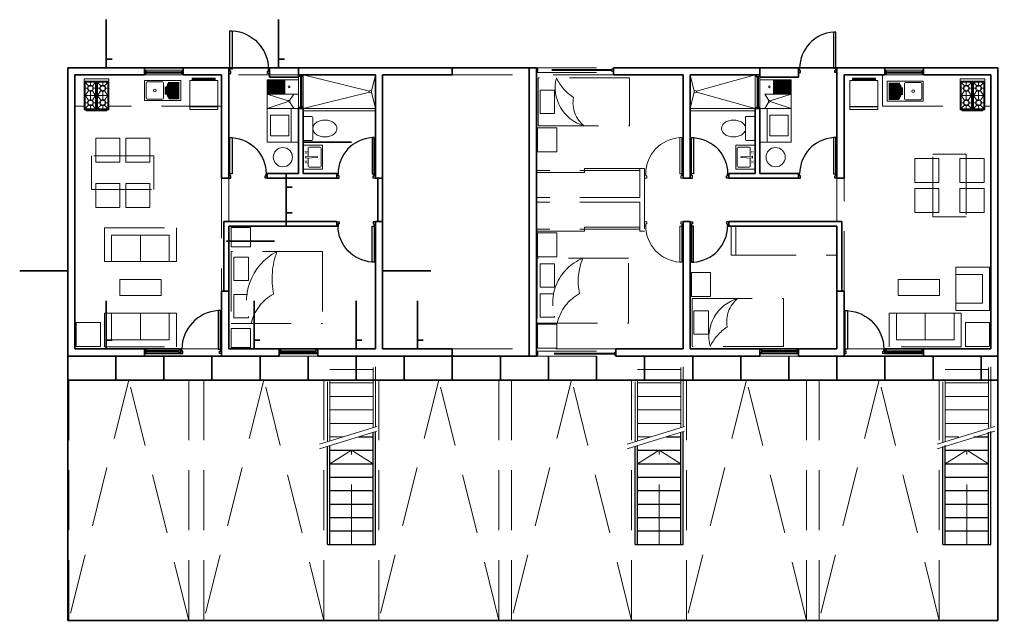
# Model space of a CAD drawing. Header units: metres. Extents: x -255 to -21, y -639 to -244.
# Drawn here: x -44.54 to -24.1, y -305.03 to -292.53 of the extents above; entities that cross this region are included whole.
import ezdxf

# ---------------------------------------------------------------- set-up
doc = ezdxf.new("R2010")
doc.units = ezdxf.units.M
doc.header["$LTSCALE"] = 5
doc.header["$MEASUREMENT"] = 0
doc.linetypes.add('HIDDEN', pattern=[0.375, 0.25, -0.125])
doc.layers.get('0').update_dxf_attribs({"color": 30})
for name, color, linetype, lineweight in [('A-ANNO-NOTE', 7, 'Continuous', 35), ('A-DOOR-FULL', 4, 'Continuous', 25), ('A-FLOR-LEVL', 7, 'Continuous', 35), ('A-FLOR-OVHD', 3, 'HIDDEN', 18), ('A-FLOR-STRS', 4, 'Continuous', 25), ('A-FURN', 8, 'Continuous', 18), ('A-GLAZ-FULL', 4, 'Continuous', 25), ('A-WALL-FULL-EXTR', 7, 'Continuous', 35), ('A-WALL-FULL-INTR', 7, 'Continuous', 35), ('U-PARK-MNR', 255, 'Continuous', 13)]:
    doc.layers.add(name, color=color, linetype=linetype, lineweight=lineweight)
doc.styles.add('E-ROMANS', font='romans.shx', dxfattribs={"width": 0.8})
doc.dimstyles.new('E-0200_TICK_12', dxfattribs={"dimscale": 0.001, "dimtxt": 240, "dimasz": 240, "dimexe": 120, "dimexo": 80, "dimgap": 120, "dimtad": 0, "dimzin": 0, "dimdsep": 46, "dimtxsty": 'E-ROMANS', "dimblk": 'OBLIQUE', "dimcen": 120, "dimclrd": 256, "dimclre": 256, "dimclrt": 256, "dimadec": 0, "dimazin": 0, "dimtfac": 1, "dimtmove": 1, "dimatfit": 3, "dimldrblk": 'OPEN90', "dimfxl": 1, "dimtfill": 1, "dimtolj": 1, "dimtzin": 0, "dimlwd": -1, "dimarcsym": 0})

# ---------------------------------------------------------------- blocks, each defined once
blk = doc.blocks.new('INOD')
for p, q in [((0.23, 0), (-0.23, 0)), ((-0.25, -0.02), (-0.25, -0.18)), ((-0.23, -0.2), (0.23, -0.2)), ((0.25, -0.18), (0.25, -0.02))]:
    blk.add_line(p, q)
blk.add_lwpolyline([(-0.175, -0.45, 0.07067), (-0.161, -0.549, 0.082314), (-0.124, -0.627, 0.106842), (-0.063, -0.683, 0.13438), (0, -0.7, 0.13438), (0.063, -0.683, 0.106842), (0.124, -0.627, 0.082314), (0.161, -0.549, 0.07067), (0.175, -0.45, 0.07067), (0.161, -0.351, 0.082314), (0.124, -0.273, 0.106842), (0.063, -0.217, 0.13438), (0, -0.2, 0.13438), (-0.063, -0.217, 0.106842), (-0.124, -0.273, 0.082314), (-0.161, -0.351, 0.07067)], format="xyb", close=True)
for centre, start, end in [((-0.23, -0.02), 90, 180), ((-0.23, -0.18), 180, 270), ((0.23, -0.02), 0, 90), ((0.23, -0.18), 270, 0)]:
    blk.add_arc(centre, 0.02, start, end)
blk = doc.blocks.new('DOOR-80')
for points in [[(-0.07, 0.89), (-0.07, 0.09), (-0.025, 0.09), (-0.025, 0.89), (-0.07, 0.89)], [(-0.825, 0.09), (-0.85, 0.09), (-0.85, 0), (-0.805, 0), (-0.805, 0.045), (-0.825, 0.045), (-0.825, 0.09)], [(-0.025, 0.09), (0, 0.09), (0, 0), (-0.045, 0), (-0.045, 0.045), (-0.025, 0.045), (-0.025, 0.09)]]:
    blk.add_lwpolyline(points)
at = {"linetype": 'HIDDEN'}
blk.add_arc((-0.023, 0.089), 0.802, 93.3811, 179.9341, dxfattribs=at)
blk = doc.blocks.new('DOOR-75')
for points in [[(-0.07, 0.84), (-0.07, 0.09), (-0.025, 0.09), (-0.025, 0.84), (-0.07, 0.84)], [(-0.775, 0.09), (-0.8, 0.09), (-0.8, 0), (-0.755, 0), (-0.755, 0.045), (-0.775, 0.045), (-0.775, 0.09)], [(-0.025, 0.09), (0, 0.09), (0, 0), (-0.045, 0), (-0.045, 0.045), (-0.025, 0.045), (-0.025, 0.09)]]:
    blk.add_lwpolyline(points)
at = {"linetype": 'HIDDEN'}
blk.add_arc((-0.023, 0.089), 0.752, 93.6181, 179.9249, dxfattribs=at)
blk = doc.blocks.new('_Oblique')
at = {"color": 0, "linetype": 'ByBlock', "lineweight": -2}
blk.add_line((-0.5, -0.5), (0.5, 0.5), dxfattribs=at)

msp = doc.modelspace()

# ---------------------------------------------------------------- linework, layer by layer
at = {"layer": 'A-FLOR-LEVL'}
for p, q in [((-41.943, -293.531), (-41.143, -293.531)), ((-40.193, -293.531), (-39.343, -293.531)), ((-35.543, -293.531), (-33.943, -293.531)), ((-27.543, -293.531), (-28.343, -293.531)), ((-25.743, -293.531), (-26.543, -293.531)), ((-41.193, -299.381), (-41.943, -299.381)), ((-41.193, -299.381), (-41.193, -299.481)), ((-39.143, -299.381), (-38.343, -299.381)), ((-28.343, -299.381), (-29.143, -299.381)), ((-26.543, -299.381), (-26.543, -299.481)), ((-26.543, -299.381), (-25.743, -299.381)), ((-43.543, -299.531), (-43.543, -305.031)), ((-42.543, -299.531), (-42.543, -300.031)), ((-41.193, -299.481), (-41.943, -299.481)), ((-41.943, -299.531), (-40.343, -299.531)), ((-41.543, -299.531), (-41.543, -300.031)), ((-40.543, -299.531), (-40.543, -300.031)), ((-39.543, -299.531), (-39.543, -300.031)), ((-39.143, -299.481), (-38.343, -299.481)), ((-38.543, -299.531), (-38.543, -300.031)), ((-37.543, -299.531), (-37.543, -300.031)), ((-36.543, -299.531), (-36.543, -300.031)), ((-35.543, -299.531), (-35.543, -300.031)), ((-35.543, -299.531), (-33.943, -299.531)), ((-34.543, -299.531), (-34.543, -300.031)), ((-33.543, -299.531), (-33.543, -300.031)), ((-32.543, -299.531), (-32.543, -300.031)), ((-31.543, -299.531), (-31.543, -300.031)), ((-30.543, -299.531), (-30.543, -300.031)), ((-29.543, -299.531), (-29.543, -300.031)), ((-28.343, -299.481), (-29.143, -299.481)), ((-28.543, -299.531), (-28.543, -300.031)), ((-27.543, -299.531), (-27.543, -300.031)), ((-27.393, -299.531), (-25.743, -299.531)), ((-26.543, -299.481), (-25.743, -299.481)), ((-26.543, -299.531), (-26.543, -300.031)), ((-25.543, -299.531), (-25.543, -300.031)), ((-24.543, -299.531), (-24.543, -300.031)), ((-24.193, -299.531), (-24.193, -305.031)), ((-43.543, -300.031), (-24.193, -300.031)), ((-43.543, -305.031), (-24.193, -305.031))]:
    msp.add_line(p, q, dxfattribs=at)
at = {"layer": 'A-FLOR-OVHD'}
for p, q in [((-33.793, -293.531), (-32.193, -293.531)), ((-38.743, -293.681), (-40.193, -293.681)), ((-35.543, -293.681), (-33.943, -293.681)), ((-33.763, -293.551), (-33.793, -293.551)), ((-33.763, -293.611), (-33.793, -293.611)), ((-33.793, -293.631), (-32.193, -293.631)), ((-32.193, -293.681), (-33.793, -293.681)), ((-33.763, -293.611), (-33.763, -293.551)), ((-32.223, -293.571), (-33.763, -293.571)), ((-32.223, -293.581), (-33.763, -293.581)), ((-32.223, -293.591), (-33.763, -293.591)), ((-32.193, -293.551), (-32.223, -293.551)), ((-32.223, -293.611), (-32.223, -293.551)), ((-32.193, -293.611), (-32.223, -293.611)), ((-31.643, -295.671), (-33.793, -295.671)), ((-32.793, -295.711), (-33.793, -295.711)), ((-32.793, -295.631), (-32.793, -295.711)), ((-31.643, -295.631), (-32.793, -295.631)), ((-31.643, -295.631), (-31.643, -296.231)), ((-31.543, -295.631), (-31.643, -295.631)), ((-31.543, -295.631), (-31.543, -296.931)), ((-27.543, -295.831), (-27.543, -296.731)), ((-27.393, -298.181), (-27.393, -295.831)), ((-31.643, -296.231), (-33.793, -296.231)), ((-31.643, -296.331), (-33.793, -296.331)), ((-31.643, -296.331), (-31.643, -296.931)), ((-31.643, -296.891), (-33.793, -296.891)), ((-32.793, -296.931), (-33.793, -296.931)), ((-31.643, -296.851), (-32.793, -296.851)), ((-32.793, -296.851), (-32.793, -296.931)), ((-31.643, -296.931), (-31.543, -296.931)), ((-41.193, -299.381), (-40.343, -299.381)), ((-35.543, -299.381), (-33.943, -299.381)), ((-32.143, -299.381), (-33.793, -299.381)), ((-33.793, -299.431), (-32.143, -299.431)), ((-33.763, -299.451), (-33.793, -299.451)), ((-33.763, -299.511), (-33.763, -299.451)), ((-32.143, -299.451), (-32.173, -299.451)), ((-32.173, -299.511), (-32.173, -299.451)), ((-26.543, -299.381), (-27.393, -299.381)), ((-39.143, -299.531), (-38.343, -299.531)), ((-38.143, -301.315), (-38.143, -299.531)), ((-38.093, -301.299), (-38.093, -299.531)), ((-37.193, -301.021), (-37.193, -299.531)), ((-37.143, -301.005), (-37.143, -299.531)), ((-33.763, -299.511), (-33.793, -299.511)), ((-33.793, -299.531), (-32.143, -299.531)), ((-32.173, -299.471), (-33.763, -299.471)), ((-32.173, -299.481), (-33.763, -299.481)), ((-32.173, -299.491), (-33.763, -299.491)), ((-32.143, -299.511), (-32.173, -299.511)), ((-31.743, -301.315), (-31.743, -299.531)), ((-31.693, -301.299), (-31.693, -299.531)), ((-30.793, -301.021), (-30.793, -299.531)), ((-30.743, -301.005), (-30.743, -299.531)), ((-25.343, -301.315), (-25.343, -299.531)), ((-25.293, -301.299), (-25.293, -299.531)), ((-24.393, -301.021), (-24.393, -299.531)), ((-24.343, -301.005), (-24.343, -299.531)), ((-38.093, -299.811), (-37.193, -299.811)), ((-31.693, -299.811), (-30.793, -299.811)), ((-25.293, -299.811), (-24.393, -299.811)), ((-38.093, -300.091), (-37.193, -300.091)), ((-31.693, -300.091), (-30.793, -300.091)), ((-25.293, -300.091), (-24.393, -300.091)), ((-38.093, -300.371), (-37.193, -300.371)), ((-31.693, -300.371), (-30.793, -300.371)), ((-25.293, -300.371), (-24.393, -300.371)), ((-38.093, -300.651), (-37.193, -300.651)), ((-31.693, -300.651), (-30.793, -300.651)), ((-25.293, -300.651), (-24.393, -300.651)), ((-38.093, -300.931), (-37.193, -300.931)), ((-31.693, -300.931), (-30.793, -300.931)), ((-25.293, -300.931), (-24.393, -300.931)), ((-38.093, -301.211), (-37.806, -301.211)), ((-31.693, -301.211), (-31.406, -301.211)), ((-25.293, -301.211), (-25.006, -301.211))]:
    msp.add_line(p, q, dxfattribs=at)
for points in [[(-40.343, -295.831), (-40.343, -298.181)], [(-40.193, -295.831), (-40.193, -296.731)], [(-29.743, -296.831), (-29.743, -297.431), (-29.643, -297.431), (-29.643, -296.831)], [(-29.643, -297.431), (-27.543, -297.431)], [(-29.143, -299.531), (-28.343, -299.531)], [(-38.305, -301.365), (-36.952, -300.946)], [(-38.305, -301.461), (-36.952, -301.042)], [(-31.905, -301.365), (-30.552, -300.946)], [(-31.905, -301.461), (-30.552, -301.042)], [(-25.455, -301.365), (-24.102, -300.946)], [(-25.455, -301.461), (-24.102, -301.042)], [(-37.193, -301.771), (-37.643, -301.491), (-38.093, -301.771)], [(-37.643, -303.451), (-37.643, -301.491)], [(-30.793, -301.771), (-31.243, -301.491), (-31.693, -301.771)], [(-31.243, -303.451), (-31.243, -301.491)], [(-24.393, -301.771), (-24.843, -301.491), (-25.293, -301.771)], [(-24.843, -303.451), (-24.843, -301.491)]]:
    msp.add_lwpolyline(points, dxfattribs=at)
at = {"layer": 'A-FLOR-STRS'}
for p, q in [((-37.143, -303.451), (-37.143, -301.101)), ((-30.743, -303.451), (-30.743, -301.101)), ((-24.343, -303.451), (-24.343, -301.101)), ((-37.498, -301.211), (-37.193, -301.211)), ((-37.193, -303.451), (-37.193, -301.116)), ((-31.098, -301.211), (-30.793, -301.211)), ((-30.793, -303.451), (-30.793, -301.116)), ((-24.698, -301.211), (-24.393, -301.211)), ((-24.393, -303.451), (-24.393, -301.116)), ((-38.143, -303.451), (-38.143, -301.41)), ((-38.093, -303.451), (-38.093, -301.395)), ((-38.093, -301.491), (-37.193, -301.491)), ((-31.743, -303.451), (-31.743, -301.41)), ((-31.693, -303.451), (-31.693, -301.395)), ((-31.693, -301.491), (-30.793, -301.491)), ((-25.343, -303.451), (-25.343, -301.41)), ((-25.293, -303.451), (-25.293, -301.395)), ((-25.293, -301.491), (-24.393, -301.491)), ((-38.093, -301.771), (-37.193, -301.771)), ((-31.693, -301.771), (-30.793, -301.771)), ((-25.293, -301.771), (-24.393, -301.771)), ((-38.093, -302.051), (-37.193, -302.051)), ((-31.693, -302.051), (-30.793, -302.051)), ((-25.293, -302.051), (-24.393, -302.051)), ((-38.093, -302.331), (-37.193, -302.331)), ((-31.693, -302.331), (-30.793, -302.331)), ((-25.293, -302.331), (-24.393, -302.331)), ((-38.093, -302.611), (-37.193, -302.611)), ((-31.693, -302.611), (-30.793, -302.611)), ((-25.293, -302.611), (-24.393, -302.611)), ((-38.093, -302.891), (-37.193, -302.891)), ((-31.693, -302.891), (-30.793, -302.891)), ((-25.293, -302.891), (-24.393, -302.891)), ((-38.093, -303.171), (-37.193, -303.171)), ((-31.693, -303.171), (-30.793, -303.171)), ((-25.293, -303.171), (-24.393, -303.171)), ((-38.143, -303.451), (-37.143, -303.451)), ((-31.743, -303.451), (-30.743, -303.451)), ((-25.343, -303.451), (-24.343, -303.451))]:
    msp.add_line(p, q, dxfattribs=at)
at = {"layer": 'A-FURN'}
for p, q in [((-41.143, -293.581), (-41.943, -293.581)), ((-41.143, -293.681), (-41.943, -293.681)), ((-38.743, -293.731), (-38.743, -294.381)), ((-38.643, -293.681), (-37.269, -294.018)), ((-38.643, -294.381), (-38.643, -293.681)), ((-37.227, -294.018), (-37.143, -293.681)), ((-30.51, -294.018), (-30.593, -293.681)), ((-29.243, -293.681), (-30.467, -294.018)), ((-29.243, -294.381), (-29.243, -293.681)), ((-29.143, -294.381), (-29.143, -293.731)), ((-25.743, -293.581), (-26.543, -293.581)), ((-25.743, -293.681), (-26.543, -293.681)), ((-41.943, -293.796), (-41.943, -294.216)), ((-41.943, -293.796), (-41.193, -293.796)), ((-41.914, -293.847), (-41.914, -294.167)), ((-41.574, -293.827), (-41.894, -293.827)), ((-41.554, -293.847), (-41.554, -294.167)), ((-41.227, -293.939), (-41.523, -293.939)), ((-41.227, -293.919), (-41.49, -293.919)), ((-41.227, -293.899), (-41.484, -293.899)), ((-41.227, -293.879), (-41.477, -293.879)), ((-41.227, -293.859), (-41.467, -293.859)), ((-41.227, -293.839), (-41.456, -293.839)), ((-41.193, -293.796), (-41.193, -294.216)), ((-38.743, -293.781), (-39.393, -293.781)), ((-39.393, -293.781), (-39.393, -294.381)), ((-39.384, -293.781), (-39.384, -294.081)), ((-39.374, -293.781), (-39.374, -294.081)), ((-39.364, -293.781), (-39.364, -294.081)), ((-39.354, -293.781), (-39.354, -294.081)), ((-39.344, -293.781), (-39.344, -294.081)), ((-39.334, -293.781), (-39.334, -294.081)), ((-39.324, -293.781), (-39.324, -294.081)), ((-39.314, -293.781), (-39.314, -294.081)), ((-39.304, -293.781), (-39.304, -294.081)), ((-39.294, -293.781), (-39.294, -294.081)), ((-39.294, -293.781), (-39.294, -294.081)), ((-39.284, -293.781), (-39.284, -294.081)), ((-39.274, -293.781), (-39.274, -294.081)), ((-39.264, -293.781), (-39.264, -294.081)), ((-39.254, -293.781), (-39.254, -294.081)), ((-39.244, -293.781), (-39.244, -294.081)), ((-39.234, -293.781), (-39.234, -294.081)), ((-39.224, -293.781), (-39.224, -294.081)), ((-39.214, -293.781), (-39.214, -294.081)), ((-39.214, -293.781), (-39.214, -294.081)), ((-39.204, -293.781), (-39.204, -294.081)), ((-39.204, -293.781), (-39.204, -294.081)), ((-39.194, -293.781), (-39.194, -294.081)), ((-39.194, -293.781), (-39.194, -294.081)), ((-39.184, -293.781), (-39.184, -294.081)), ((-39.184, -293.781), (-39.184, -294.081)), ((-39.174, -293.781), (-39.174, -294.081)), ((-39.174, -293.781), (-39.174, -294.081)), ((-39.164, -293.781), (-39.164, -294.081)), ((-39.154, -293.781), (-39.154, -294.081)), ((-39.144, -293.781), (-39.144, -294.081)), ((-39.134, -293.781), (-39.134, -294.081)), ((-39.124, -293.781), (-39.124, -294.081)), ((-39.114, -293.781), (-39.114, -294.081)), ((-39.104, -293.781), (-39.104, -294.081)), ((-39.094, -293.781), (-39.094, -294.081)), ((-39.084, -293.781), (-39.084, -294.081)), ((-39.074, -293.781), (-39.074, -294.081)), ((-39.064, -293.781), (-39.064, -294.081)), ((-39.054, -293.781), (-39.054, -294.081)), ((-39.044, -293.781), (-39.044, -294.081)), ((-39.034, -293.781), (-39.034, -294.081)), ((-39.024, -293.781), (-39.024, -294.081)), ((-29.143, -293.781), (-28.493, -293.781)), ((-28.862, -293.781), (-28.862, -294.081)), ((-28.852, -293.781), (-28.852, -294.081)), ((-28.842, -293.781), (-28.842, -294.081)), ((-28.832, -293.781), (-28.832, -294.081)), ((-28.822, -293.781), (-28.822, -294.081)), ((-28.812, -293.781), (-28.812, -294.081)), ((-28.802, -293.781), (-28.802, -294.081)), ((-28.792, -293.781), (-28.792, -294.081)), ((-28.782, -293.781), (-28.782, -294.081)), ((-28.772, -293.781), (-28.772, -294.081)), ((-28.762, -293.781), (-28.762, -294.081)), ((-28.752, -293.781), (-28.752, -294.081)), ((-28.742, -293.781), (-28.742, -294.081)), ((-28.732, -293.781), (-28.732, -294.081)), ((-28.722, -293.781), (-28.722, -294.081)), ((-28.712, -293.781), (-28.712, -294.081)), ((-28.712, -293.781), (-28.712, -294.081)), ((-28.702, -293.781), (-28.702, -294.081)), ((-28.702, -293.781), (-28.702, -294.081)), ((-28.692, -293.781), (-28.692, -294.081)), ((-28.692, -293.781), (-28.692, -294.081)), ((-28.682, -293.781), (-28.682, -294.081)), ((-28.682, -293.781), (-28.682, -294.081)), ((-28.672, -293.781), (-28.672, -294.081)), ((-28.672, -293.781), (-28.672, -294.081)), ((-28.662, -293.781), (-28.662, -294.081)), ((-28.652, -293.781), (-28.652, -294.081)), ((-28.642, -293.781), (-28.642, -294.081)), ((-28.632, -293.781), (-28.632, -294.081)), ((-28.622, -293.781), (-28.622, -294.081)), ((-28.612, -293.781), (-28.612, -294.081)), ((-28.602, -293.781), (-28.602, -294.081)), ((-28.592, -293.781), (-28.592, -294.081)), ((-28.592, -293.781), (-28.592, -294.081)), ((-28.582, -293.781), (-28.582, -294.081)), ((-28.572, -293.781), (-28.572, -294.081)), ((-28.562, -293.781), (-28.562, -294.081)), ((-28.552, -293.781), (-28.552, -294.081)), ((-28.542, -293.781), (-28.542, -294.081)), ((-28.532, -293.781), (-28.532, -294.081)), ((-28.522, -293.781), (-28.522, -294.081)), ((-28.512, -293.781), (-28.512, -294.081)), ((-28.502, -293.781), (-28.502, -294.081)), ((-28.493, -293.781), (-28.493, -294.381)), ((-26.498, -293.808), (-26.498, -294.228)), ((-25.748, -293.808), (-26.498, -293.808)), ((-26.464, -293.851), (-26.236, -293.851)), ((-26.464, -293.871), (-26.224, -293.871)), ((-26.464, -293.891), (-26.215, -293.891)), ((-26.464, -293.911), (-26.208, -293.911)), ((-26.464, -293.931), (-26.201, -293.931)), ((-26.137, -293.86), (-26.137, -294.18)), ((-26.117, -293.84), (-25.797, -293.84)), ((-25.777, -293.86), (-25.777, -294.18)), ((-25.748, -293.808), (-25.748, -294.228)), ((-41.227, -293.959), (-41.523, -293.959)), ((-41.227, -293.979), (-41.523, -293.979)), ((-41.227, -293.999), (-41.523, -293.999)), ((-41.227, -294.019), (-41.523, -294.019)), ((-41.227, -294.039), (-41.523, -294.039)), ((-41.227, -294.059), (-41.523, -294.059)), ((-41.227, -294.079), (-41.523, -294.079)), ((-41.227, -294.099), (-41.483, -294.099)), ((-41.227, -294.119), (-41.476, -294.119)), ((-41.227, -294.139), (-41.466, -294.139)), ((-38.956, -294.222), (-39.393, -294.081)), ((-38.743, -294.081), (-39.393, -294.081)), ((-38.929, -294.212), (-38.843, -294.081)), ((-38.643, -294.381), (-37.269, -294.043)), ((-37.227, -294.043), (-37.143, -294.381)), ((-30.51, -294.043), (-30.593, -294.381)), ((-29.243, -294.381), (-30.467, -294.043)), ((-28.957, -294.212), (-29.043, -294.081)), ((-29.043, -294.081), (-28.493, -294.081)), ((-28.93, -294.222), (-28.493, -294.081)), ((-26.464, -293.951), (-26.169, -293.951)), ((-26.464, -293.971), (-26.169, -293.971)), ((-26.464, -293.991), (-26.169, -293.991)), ((-26.464, -294.011), (-26.169, -294.011)), ((-26.464, -294.031), (-26.169, -294.031)), ((-26.464, -294.051), (-26.169, -294.051)), ((-26.464, -294.071), (-26.169, -294.071)), ((-26.464, -294.091), (-26.169, -294.091)), ((-26.464, -294.111), (-26.208, -294.111)), ((-26.464, -294.131), (-26.216, -294.131)), ((-26.464, -294.151), (-26.226, -294.151)), ((-41.943, -294.216), (-41.193, -294.216)), ((-41.574, -294.187), (-41.894, -294.187)), ((-41.227, -294.159), (-41.455, -294.159)), ((-41.227, -294.179), (-41.441, -294.179)), ((-38.956, -294.233), (-39.393, -294.381)), ((-38.929, -294.243), (-38.843, -294.381)), ((-28.957, -294.243), (-29.043, -294.381)), ((-28.93, -294.233), (-28.493, -294.381)), ((-25.748, -294.228), (-26.498, -294.228)), ((-26.464, -294.171), (-26.237, -294.171)), ((-26.464, -294.191), (-26.25, -294.191)), ((-26.117, -294.2), (-25.797, -294.2)), ((-39.393, -294.381), (-38.743, -294.381)), ((-37.143, -294.381), (-38.643, -294.381)), ((-37.143, -294.381), (-38.643, -294.381)), ((-37.143, -294.431), (-38.643, -294.431)), ((-37.143, -294.431), (-38.643, -294.431)), ((-30.593, -294.381), (-29.243, -294.381)), ((-30.593, -294.431), (-29.243, -294.431)), ((-28.493, -294.381), (-29.143, -294.381)), ((-38.643, -295.142), (-38.243, -295.142)), ((-38.243, -295.142), (-38.243, -295.642)), ((-29.643, -295.142), (-29.643, -295.642)), ((-29.243, -295.142), (-29.643, -295.142)), ((-38.542, -295.374), (-38.542, -295.202)), ((-38.522, -295.182), (-38.292, -295.182)), ((-38.272, -295.202), (-38.272, -295.582)), ((-29.615, -295.202), (-29.615, -295.582)), ((-29.365, -295.182), (-29.595, -295.182)), ((-29.345, -295.374), (-29.345, -295.202)), ((-38.542, -295.582), (-38.542, -295.411)), ((-29.345, -295.582), (-29.345, -295.411)), ((-38.643, -295.642), (-38.243, -295.642)), ((-38.292, -295.602), (-38.522, -295.602)), ((-29.243, -295.642), (-29.643, -295.642)), ((-29.595, -295.602), (-29.365, -295.602))]:
    msp.add_line(p, q, dxfattribs=at)
at = {"layer": 'A-FURN', "linetype": 'HIDDEN'}
for p, q in [((-33.755, -293.74), (-33.755, -294.74)), ((-31.855, -293.74), (-33.755, -293.74)), ((-31.855, -294.74), (-31.855, -293.74)), ((-26.593, -294.331), (-26.593, -293.681)), ((-43.198, -293.759), (-43.198, -294.409)), ((-42.688, -293.759), (-43.198, -293.759)), ((-42.688, -293.809), (-43.198, -293.809)), ((-43.178, -293.829), (-43.096, -293.929)), ((-42.963, -293.829), (-43.178, -293.829)), ((-43.178, -293.829), (-43.178, -294.109)), ((-43.07, -293.92), (-43.07, -293.829)), ((-42.963, -293.833), (-43.045, -293.929)), ((-42.963, -293.829), (-42.963, -294.109)), ((-42.943, -293.809), (-42.943, -294.409)), ((-42.923, -293.829), (-42.841, -293.929)), ((-42.923, -293.829), (-42.923, -294.133)), ((-42.708, -293.829), (-42.923, -293.829)), ((-42.815, -293.92), (-42.815, -293.829)), ((-42.79, -293.929), (-42.708, -293.829)), ((-42.708, -293.829), (-42.708, -294.109)), ((-42.688, -293.759), (-42.688, -294.409)), ((-41.004, -293.797), (-41.004, -294.337)), ((-40.424, -293.797), (-41.004, -293.797)), ((-40.474, -293.747), (-40.954, -293.747)), ((-40.954, -293.747), (-40.954, -293.797)), ((-40.474, -293.767), (-40.954, -293.767)), ((-40.474, -293.777), (-40.954, -293.777)), ((-40.474, -293.747), (-40.474, -293.797)), ((-40.424, -293.797), (-40.424, -294.337)), ((-27.272, -293.797), (-26.692, -293.797)), ((-27.272, -293.797), (-27.272, -294.337)), ((-27.222, -293.747), (-27.222, -293.797)), ((-27.222, -293.747), (-26.742, -293.747)), ((-27.222, -293.767), (-26.742, -293.767)), ((-27.222, -293.777), (-26.742, -293.777)), ((-26.742, -293.747), (-26.742, -293.797)), ((-26.692, -293.797), (-26.692, -294.337)), ((-24.979, -293.759), (-24.469, -293.759)), ((-24.979, -293.759), (-24.979, -294.409)), ((-24.979, -293.809), (-24.469, -293.809)), ((-24.877, -293.929), (-24.959, -293.829)), ((-24.959, -293.829), (-24.959, -294.109)), ((-24.959, -293.829), (-24.744, -293.829)), ((-24.851, -293.92), (-24.851, -293.829)), ((-24.744, -293.829), (-24.826, -293.929)), ((-24.744, -293.829), (-24.744, -294.133)), ((-24.724, -293.809), (-24.724, -294.409)), ((-24.704, -293.829), (-24.489, -293.829)), ((-24.704, -293.829), (-24.704, -294.109)), ((-24.704, -293.833), (-24.622, -293.929)), ((-24.596, -293.92), (-24.596, -293.829)), ((-24.489, -293.829), (-24.571, -293.929)), ((-24.489, -293.829), (-24.489, -294.109)), ((-24.469, -293.759), (-24.469, -294.409)), ((-43.178, -293.959), (-43.11, -293.959)), ((-43.096, -293.989), (-43.178, -294.109)), ((-43.178, -294.109), (-43.096, -294.229)), ((-43.178, -294.109), (-43.178, -294.389)), ((-42.963, -294.109), (-43.178, -294.109)), ((-43.07, -294.109), (-43.07, -293.998)), ((-43.07, -294.22), (-43.07, -294.109)), ((-43.045, -293.989), (-42.963, -294.109)), ((-42.963, -294.109), (-43.045, -294.229)), ((-43.031, -293.959), (-42.963, -293.959)), ((-42.963, -294.109), (-42.963, -294.389)), ((-42.923, -293.959), (-42.855, -293.959)), ((-42.923, -294.109), (-42.841, -293.989)), ((-42.923, -294.109), (-42.841, -294.229)), ((-42.708, -294.109), (-42.923, -294.109)), ((-42.923, -294.129), (-42.923, -294.389)), ((-42.815, -294.109), (-42.815, -293.998)), ((-42.815, -294.22), (-42.815, -294.109)), ((-42.79, -293.989), (-42.708, -294.109)), ((-42.708, -294.109), (-42.79, -294.229)), ((-42.776, -293.959), (-42.708, -293.959)), ((-42.708, -294.109), (-42.708, -294.389)), ((-24.89, -293.959), (-24.959, -293.959)), ((-24.877, -293.989), (-24.959, -294.109)), ((-24.959, -294.109), (-24.959, -294.389)), ((-24.959, -294.109), (-24.744, -294.109)), ((-24.959, -294.109), (-24.877, -294.229)), ((-24.851, -294.109), (-24.851, -293.998)), ((-24.851, -294.22), (-24.851, -294.109)), ((-24.744, -294.109), (-24.826, -293.989)), ((-24.744, -294.109), (-24.826, -294.229)), ((-24.744, -293.959), (-24.812, -293.959)), ((-24.744, -294.129), (-24.744, -294.389)), ((-24.635, -293.959), (-24.704, -293.959)), ((-24.622, -293.989), (-24.704, -294.109)), ((-24.704, -294.109), (-24.489, -294.109)), ((-24.704, -294.109), (-24.704, -294.389)), ((-24.704, -294.109), (-24.622, -294.229)), ((-24.596, -294.109), (-24.596, -293.998)), ((-24.596, -294.22), (-24.596, -294.109)), ((-24.571, -293.989), (-24.489, -294.109)), ((-24.489, -294.109), (-24.571, -294.229)), ((-24.489, -293.959), (-24.557, -293.959)), ((-24.489, -294.109), (-24.489, -294.389)), ((-43.198, -294.331), (-43.397, -294.331)), ((-43.178, -294.259), (-43.11, -294.259)), ((-43.096, -294.289), (-43.178, -294.389)), ((-43.07, -294.389), (-43.07, -294.298)), ((-43.045, -294.289), (-42.963, -294.389)), ((-43.031, -294.259), (-42.963, -294.259)), ((-42.923, -294.259), (-42.855, -294.259)), ((-42.841, -294.289), (-42.923, -294.389)), ((-42.815, -294.389), (-42.815, -294.298)), ((-42.79, -294.289), (-42.708, -294.389)), ((-42.776, -294.259), (-42.708, -294.259)), ((-40.343, -294.331), (-42.688, -294.331)), ((-40.424, -294.337), (-41.004, -294.337)), ((-40.424, -294.347), (-41.004, -294.347)), ((-41.004, -294.347), (-41.004, -294.397)), ((-40.994, -294.337), (-40.994, -294.347)), ((-40.434, -294.337), (-40.434, -294.347)), ((-40.424, -294.347), (-40.424, -294.397)), ((-27.272, -294.337), (-26.692, -294.337)), ((-27.272, -294.347), (-27.272, -294.397)), ((-27.272, -294.347), (-26.692, -294.347)), ((-27.262, -294.337), (-27.262, -294.347)), ((-26.702, -294.337), (-26.702, -294.347)), ((-26.692, -294.347), (-26.692, -294.397)), ((-26.593, -294.331), (-24.979, -294.331)), ((-24.89, -294.259), (-24.959, -294.259)), ((-24.877, -294.289), (-24.959, -294.389)), ((-24.851, -294.389), (-24.851, -294.298)), ((-24.826, -294.289), (-24.744, -294.389)), ((-24.744, -294.259), (-24.812, -294.259)), ((-24.635, -294.259), (-24.704, -294.259)), ((-24.622, -294.289), (-24.704, -294.389)), ((-24.596, -294.389), (-24.596, -294.298)), ((-24.571, -294.289), (-24.489, -294.389)), ((-24.489, -294.259), (-24.557, -294.259)), ((-24.469, -294.331), (-24.343, -294.331)), ((-42.688, -294.409), (-43.198, -294.409)), ((-42.963, -294.389), (-43.178, -294.389)), ((-42.708, -294.389), (-42.923, -294.389)), ((-40.424, -294.397), (-41.004, -294.397)), ((-39.393, -295.081), (-39.393, -294.381)), ((-38.893, -294.381), (-38.893, -295.081)), ((-28.993, -294.381), (-28.993, -295.081)), ((-28.493, -295.081), (-28.493, -294.381)), ((-27.272, -294.397), (-26.692, -294.397)), ((-24.979, -294.409), (-24.469, -294.409)), ((-24.959, -294.389), (-24.744, -294.389)), ((-24.704, -294.389), (-24.489, -294.389)), ((-33.755, -294.74), (-31.855, -294.74)), ((-33.768, -295.279), (-33.768, -294.779)), ((-33.768, -294.779), (-33.368, -294.779)), ((-33.368, -294.779), (-33.368, -295.279)), ((-42.46, -294.999), (-42.96, -294.999)), ((-42.96, -294.999), (-42.96, -295.499)), ((-42.46, -295.499), (-42.46, -294.999)), ((-42.335, -294.999), (-42.335, -295.499)), ((-41.835, -294.999), (-42.335, -294.999)), ((-41.835, -295.499), (-41.835, -294.999)), ((-39.393, -295.081), (-38.743, -295.081)), ((-28.493, -295.081), (-29.143, -295.081)), ((-41.749, -295.366), (-43.049, -295.366)), ((-43.049, -295.366), (-43.049, -296.066)), ((-41.749, -296.066), (-41.749, -295.366)), ((-33.368, -295.279), (-33.768, -295.279)), ((-25.551, -295.332), (-24.851, -295.332)), ((-25.551, -296.632), (-25.551, -295.332)), ((-24.851, -295.332), (-24.851, -296.632)), ((-42.96, -295.499), (-42.46, -295.499)), ((-42.335, -295.499), (-41.835, -295.499)), ((-25.425, -295.418), (-25.925, -295.418)), ((-25.925, -295.418), (-25.925, -295.918)), ((-25.425, -295.918), (-25.425, -295.418)), ((-24.983, -295.418), (-24.483, -295.418)), ((-24.983, -295.918), (-24.983, -295.418)), ((-24.483, -295.418), (-24.483, -295.918)), ((-42.96, -296.44), (-42.96, -295.94)), ((-42.96, -295.94), (-42.46, -295.94)), ((-42.46, -295.94), (-42.46, -296.44)), ((-42.335, -296.44), (-42.335, -295.94)), ((-42.335, -295.94), (-41.835, -295.94)), ((-41.835, -295.94), (-41.835, -296.44)), ((-25.925, -295.918), (-25.425, -295.918)), ((-24.483, -295.918), (-24.983, -295.918)), ((-43.049, -296.066), (-41.749, -296.066)), ((-25.425, -296.042), (-25.925, -296.042)), ((-25.925, -296.042), (-25.925, -296.542)), ((-25.425, -296.542), (-25.425, -296.042)), ((-24.983, -296.042), (-24.483, -296.042)), ((-24.983, -296.542), (-24.983, -296.042)), ((-24.483, -296.042), (-24.483, -296.542)), ((-42.46, -296.44), (-42.96, -296.44)), ((-41.835, -296.44), (-42.335, -296.44)), ((-25.925, -296.542), (-25.425, -296.542)), ((-24.483, -296.542), (-24.983, -296.542)), ((-24.851, -296.632), (-25.551, -296.632)), ((-42.781, -297.563), (-42.781, -296.863)), ((-42.781, -296.863), (-41.281, -296.863)), ((-42.631, -297.013), (-41.431, -297.013)), ((-42.631, -297.563), (-42.631, -297.013)), ((-42.031, -297.563), (-42.031, -297.013)), ((-41.431, -297.563), (-41.431, -297.013)), ((-41.281, -297.563), (-41.281, -296.863)), ((-33.768, -296.967), (-33.768, -297.467)), ((-33.768, -296.967), (-33.368, -296.967)), ((-33.368, -296.967), (-33.368, -297.467)), ((-40.143, -297.356), (-40.143, -298.856)), ((-38.243, -297.356), (-40.143, -297.356)), ((-38.243, -297.356), (-38.243, -298.856)), ((-41.281, -297.563), (-42.781, -297.563)), ((-42.781, -297.563), (-41.281, -297.563)), ((-33.775, -297.495), (-33.775, -298.845)), ((-31.875, -297.495), (-33.775, -297.495)), ((-33.368, -297.467), (-33.768, -297.467)), ((-31.875, -298.845), (-31.875, -297.495)), ((-30.57, -298.295), (-30.57, -297.795)), ((-30.17, -297.795), (-30.57, -297.795)), ((-30.17, -298.295), (-30.17, -297.795)), ((-25.068, -297.831), (-25.068, -297.681)), ((-25.068, -297.681), (-24.368, -297.681)), ((-25.068, -297.831), (-25.068, -298.581)), ((-25.068, -298.431), (-25.068, -297.831)), ((-25.068, -297.831), (-24.518, -297.831)), ((-25.068, -298.431), (-25.068, -297.831)), ((-24.518, -297.831), (-24.518, -298.431)), ((-24.368, -297.681), (-24.368, -298.581)), ((-30.57, -298.295), (-30.17, -298.295)), ((-30.557, -298.334), (-28.657, -298.334)), ((-30.557, -299.334), (-30.557, -298.334)), ((-28.657, -298.334), (-28.657, -299.334)), ((-24.518, -298.431), (-25.068, -298.431)), ((-25.068, -298.431), (-24.518, -298.431)), ((-42.781, -298.641), (-42.781, -299.341)), ((-41.281, -298.641), (-42.781, -298.641)), ((-42.781, -298.641), (-41.281, -298.641)), ((-42.631, -298.641), (-42.631, -299.191)), ((-42.031, -298.641), (-42.031, -299.191)), ((-41.431, -298.641), (-41.431, -299.191)), ((-41.281, -298.641), (-41.281, -299.341)), ((-26.455, -298.641), (-26.455, -299.341)), ((-24.955, -298.641), (-26.455, -298.641)), ((-26.455, -298.641), (-24.955, -298.641)), ((-26.305, -298.641), (-26.305, -299.191)), ((-26.305, -299.191), (-26.305, -298.641)), ((-25.705, -298.641), (-25.705, -299.191)), ((-25.105, -298.641), (-25.105, -299.191)), ((-25.068, -298.581), (-24.368, -298.581)), ((-24.955, -298.641), (-24.955, -299.341)), ((-42.865, -298.831), (-43.365, -298.831)), ((-43.365, -298.831), (-43.365, -299.331)), ((-42.865, -299.331), (-42.865, -298.831)), ((-33.775, -298.845), (-31.875, -298.845)), ((-24.871, -299.331), (-24.871, -298.831)), ((-24.871, -298.831), (-24.371, -298.831)), ((-24.371, -298.831), (-24.371, -299.331)), ((-40.143, -298.856), (-38.243, -298.856)), ((-33.768, -299.369), (-33.768, -298.869)), ((-33.768, -298.869), (-33.368, -298.869)), ((-33.368, -298.869), (-33.368, -299.369)), ((-42.631, -299.191), (-41.431, -299.191)), ((-25.105, -299.191), (-26.305, -299.191)), ((-43.365, -299.331), (-42.865, -299.331)), ((-42.781, -299.341), (-41.281, -299.341)), ((-33.368, -299.369), (-33.768, -299.369)), ((-28.657, -299.334), (-30.557, -299.334)), ((-24.955, -299.341), (-26.455, -299.341)), ((-24.371, -299.331), (-24.871, -299.331))]:
    msp.add_line(p, q, dxfattribs=at)
for points in [[(-33.415, -293.998), (-33.718, -293.998), (-33.718, -294.486), (-33.415, -294.486)], [(-42.727, -294.412), (-43.158, -294.412), (-43.158, -294.425), (-42.727, -294.425)], [(-39.326, -294.52), (-38.945, -294.52), (-38.945, -294.951), (-39.326, -294.951)], [(-28.56, -294.52), (-28.941, -294.52), (-28.941, -294.951), (-28.56, -294.951)], [(-24.94, -294.412), (-24.508, -294.412), (-24.508, -294.425), (-24.94, -294.425)], [(-39.783, -297.473), (-40.085, -297.473), (-40.085, -297.961), (-39.783, -297.961)], [(-33.415, -297.612), (-33.718, -297.612), (-33.718, -298.1), (-33.415, -298.1)], [(-41.603, -297.935), (-41.603, -298.269), (-42.46, -298.269), (-42.46, -297.935)], [(-26.269, -297.935), (-26.269, -298.269), (-25.412, -298.269), (-25.412, -297.935)], [(-30.217, -299.077), (-30.52, -299.077), (-30.52, -298.589), (-30.217, -298.589)]]:
    msp.add_lwpolyline(points, close=True, dxfattribs=at)
at = {"layer": 'A-FURN', "const_width": 0.005}
for points in [[(-38.604, -295.282, -1), (-38.604, -295.267, -1)], [(-38.611, -295.31, -1), (-38.596, -295.31, -1)], [(-38.587, -295.28, -1), (-38.587, -295.305, -1)], [(-38.562, -295.31, 1), (-38.577, -295.31, 1)], [(-38.569, -295.282, 1), (-38.569, -295.267, 1)], [(-29.317, -295.282, -1), (-29.317, -295.267, -1)], [(-29.324, -295.31, -1), (-29.309, -295.31, -1)], [(-29.3, -295.28, 1), (-29.3, -295.305, 1)], [(-29.283, -295.282, 1), (-29.283, -295.267, 1)], [(-29.276, -295.31, 1), (-29.291, -295.31, 1)], [(-38.604, -295.482, -1), (-38.604, -295.467, -1)], [(-38.611, -295.51, -1), (-38.596, -295.51, -1)], [(-38.587, -295.48, -1), (-38.587, -295.505, -1)], [(-38.562, -295.51, 1), (-38.577, -295.51, 1)], [(-38.569, -295.482, 1), (-38.569, -295.467, 1)], [(-29.317, -295.482, -1), (-29.317, -295.467, -1)], [(-29.324, -295.51, -1), (-29.309, -295.51, -1)], [(-29.3, -295.48, 1), (-29.3, -295.505, 1)], [(-29.283, -295.482, 1), (-29.283, -295.467, 1)], [(-29.276, -295.51, 1), (-29.291, -295.51, 1)]]:
    msp.add_lwpolyline(points, format="xyb", close=True, dxfattribs=at)
at = {"layer": 'A-FURN'}
for points in [[(-38.347, -295.382), (-38.347, -295.402), (-38.587, -295.412), (-38.587, -295.372)], [(-29.54, -295.382), (-29.54, -295.402), (-29.3, -295.412), (-29.3, -295.372)]]:
    msp.add_lwpolyline(points, close=True, dxfattribs=at)
at = {"layer": 'A-FURN', "linetype": 'HIDDEN'}
for points in [[(-40.143, -296.856), (-39.743, -296.856), (-39.743, -297.256), (-40.143, -297.256), (-40.143, -296.856)], [(-33.437, -298.236), (-33.718, -298.236), (-33.718, -298.725), (-33.415, -298.725), (-33.415, -298.7)], [(-39.804, -298.247), (-40.085, -298.247), (-40.085, -298.735), (-39.783, -298.735), (-39.783, -298.71)], [(-40.143, -299.356), (-39.743, -299.356), (-39.743, -298.956), (-40.143, -298.956), (-40.143, -299.356)]]:
    msp.add_lwpolyline(points, dxfattribs=at)
for centre in [(-43.07, -293.959), (-42.815, -293.959), (-24.851, -293.959), (-24.596, -293.959), (-43.07, -294.259), (-42.815, -294.259), (-24.851, -294.259), (-24.596, -294.259)]:
    msp.add_circle(centre, 0.0594, dxfattribs=at)
at = {"layer": 'A-FURN'}
for centre, radius in [((-38.939, -293.928), 0.0181), ((-28.948, -293.928), 0.0181), ((-41.734, -294.007), 0.0284), ((-37.248, -294.031), 0.0246), ((-30.489, -294.031), 0.0246), ((-25.957, -294.02), 0.0284), ((-38.939, -294.228), 0.0181), ((-28.948, -294.228), 0.0181), ((-39.068, -295.392), 0.2), ((-28.818, -295.392), 0.2)]:
    msp.add_circle(centre, radius, dxfattribs=at)
at = {"layer": 'A-FURN', "linetype": 'HIDDEN'}
for centre, radius, start, end in [((-32.574, -293.944), 0.829, 165.8376, 253.842), ((-32.426, -293.277), 1.06, 205.9927, 235.655), ((-32.418, -294.262), 0.615, 169.6888, 231.0441), ((-38.653, -298.394), 1.171, 117.4653, 203.2116), ((-37.613, -297.926), 1.679, 160.1455, 190.7924), ((-32.455, -298.424), 1, 111.7559, 204.9386), ((-31.755, -297.968), 1.17, 156.1714, 192.9265), ((-38.811, -299.066), 0.941, 118.6672, 167.0769), ((-32.444, -299.056), 0.941, 118.6672, 167.0769), ((-29.376, -299.131), 0.829, 106.158, 194.1624), ((-29.22, -298.813), 0.615, 128.9559, 190.3112), ((-29.228, -299.798), 1.06, 124.345, 154.0073)]:
    msp.add_arc(centre, radius, start, end, dxfattribs=at)
at = {"layer": 'A-FURN'}
for centre, start, end in [((-41.894, -293.847), 90, 180), ((-41.574, -293.847), 0, 90), ((-26.117, -293.86), 90, 180), ((-25.797, -293.86), 0, 90), ((-41.894, -294.167), 180, 270), ((-41.574, -294.167), 270, 0), ((-26.117, -294.18), 180, 270), ((-25.797, -294.18), 270, 0), ((-38.522, -295.202), 90, 180), ((-38.292, -295.202), 0, 90), ((-29.595, -295.202), 90, 180), ((-29.365, -295.202), 0, 90), ((-38.522, -295.582), 180, 270), ((-38.292, -295.582), 270, 0), ((-29.595, -295.582), 180, 270), ((-29.365, -295.582), 270, 0)]:
    msp.add_arc(centre, 0.02, start, end, dxfattribs=at)
at = {"layer": 'A-GLAZ-FULL'}
for p, q in [((-41.913, -293.601), (-41.943, -293.601)), ((-41.913, -293.661), (-41.943, -293.661)), ((-41.913, -293.661), (-41.913, -293.601)), ((-41.173, -293.621), (-41.913, -293.621)), ((-41.173, -293.631), (-41.913, -293.631)), ((-41.173, -293.641), (-41.913, -293.641)), ((-41.143, -293.601), (-41.173, -293.601)), ((-41.173, -293.661), (-41.173, -293.601)), ((-41.143, -293.661), (-41.173, -293.661)), ((-38.723, -293.681), (-38.723, -293.711)), ((-38.663, -293.711), (-38.723, -293.711)), ((-38.703, -293.711), (-38.703, -294.351)), ((-38.693, -293.711), (-38.693, -294.351)), ((-38.683, -293.711), (-38.683, -294.351)), ((-38.663, -293.681), (-38.663, -293.711)), ((-29.223, -293.681), (-29.223, -293.711)), ((-29.223, -293.711), (-29.163, -293.711)), ((-29.203, -293.711), (-29.203, -294.351)), ((-29.193, -293.711), (-29.193, -294.351)), ((-29.183, -293.711), (-29.183, -294.351)), ((-29.163, -293.681), (-29.163, -293.711)), ((-26.513, -293.601), (-26.543, -293.601)), ((-26.513, -293.661), (-26.543, -293.661)), ((-26.513, -293.661), (-26.513, -293.601)), ((-25.773, -293.621), (-26.513, -293.621)), ((-25.773, -293.631), (-26.513, -293.631)), ((-25.773, -293.641), (-26.513, -293.641)), ((-25.743, -293.601), (-25.773, -293.601)), ((-25.773, -293.661), (-25.773, -293.601)), ((-25.743, -293.661), (-25.773, -293.661)), ((-38.663, -294.351), (-38.723, -294.351)), ((-38.723, -294.351), (-38.723, -294.381)), ((-38.663, -294.351), (-38.663, -294.381)), ((-29.223, -294.351), (-29.163, -294.351)), ((-29.223, -294.351), (-29.223, -294.381)), ((-29.163, -294.351), (-29.163, -294.381)), ((-41.913, -299.401), (-41.943, -299.401)), ((-41.913, -299.461), (-41.943, -299.461)), ((-41.913, -299.461), (-41.913, -299.401)), ((-41.223, -299.421), (-41.913, -299.421)), ((-41.223, -299.431), (-41.913, -299.431)), ((-41.223, -299.441), (-41.913, -299.441)), ((-41.193, -299.401), (-41.223, -299.401)), ((-41.223, -299.461), (-41.223, -299.401)), ((-41.193, -299.461), (-41.223, -299.461)), ((-39.143, -299.401), (-39.113, -299.401)), ((-39.143, -299.461), (-39.113, -299.461)), ((-39.113, -299.461), (-39.113, -299.401)), ((-39.113, -299.421), (-38.373, -299.421)), ((-39.113, -299.431), (-38.373, -299.431)), ((-39.113, -299.441), (-38.373, -299.441)), ((-38.373, -299.461), (-38.373, -299.401)), ((-38.373, -299.401), (-38.343, -299.401)), ((-38.373, -299.461), (-38.343, -299.461)), ((-29.113, -299.401), (-29.143, -299.401)), ((-29.113, -299.461), (-29.143, -299.461)), ((-29.113, -299.401), (-29.113, -299.461)), ((-28.373, -299.421), (-29.113, -299.421)), ((-28.373, -299.431), (-29.113, -299.431)), ((-28.373, -299.441), (-29.113, -299.441)), ((-28.343, -299.401), (-28.373, -299.401)), ((-28.373, -299.401), (-28.373, -299.461)), ((-28.343, -299.461), (-28.373, -299.461)), ((-26.543, -299.401), (-26.513, -299.401)), ((-26.543, -299.461), (-26.513, -299.461)), ((-26.513, -299.461), (-26.513, -299.401)), ((-26.513, -299.421), (-25.773, -299.421)), ((-26.513, -299.431), (-25.773, -299.431)), ((-26.513, -299.441), (-25.773, -299.441)), ((-25.773, -299.461), (-25.773, -299.401)), ((-25.773, -299.401), (-25.743, -299.401)), ((-25.773, -299.461), (-25.743, -299.461))]:
    msp.add_line(p, q, dxfattribs=at)
at = {"layer": 'A-WALL-FULL-EXTR'}
for p, q in [((-43.543, -299.531), (-43.543, -293.531)), ((-41.943, -293.531), (-41.943, -293.681)), ((-41.143, -293.531), (-41.143, -293.681)), ((-41.143, -293.531), (-40.343, -293.531)), ((-40.343, -293.531), (-40.193, -293.531)), ((-40.193, -295.831), (-40.193, -293.531)), ((-35.543, -293.531), (-38.743, -293.531)), ((-38.743, -293.531), (-38.743, -293.681)), ((-35.543, -293.681), (-35.543, -293.531)), ((-33.943, -299.531), (-33.943, -293.531)), ((-33.943, -293.531), (-33.793, -293.531)), ((-33.793, -299.531), (-33.793, -293.531)), ((-32.193, -293.681), (-32.193, -293.531)), ((-29.143, -293.681), (-29.143, -293.531)), ((-27.543, -295.831), (-27.543, -293.531)), ((-26.543, -293.531), (-27.543, -293.531)), ((-26.543, -293.681), (-26.543, -293.531)), ((-24.193, -293.531), (-25.743, -293.531)), ((-25.743, -293.681), (-25.743, -293.531)), ((-24.193, -299.531), (-24.193, -293.531)), ((-43.393, -299.381), (-43.393, -293.681)), ((-41.143, -293.681), (-40.343, -293.681)), ((-40.343, -295.831), (-40.343, -293.681)), ((-37.143, -293.681), (-38.743, -293.681)), ((-37.143, -293.681), (-38.743, -293.681)), ((-37.143, -295.831), (-37.143, -293.681)), ((-36.993, -295.831), (-36.993, -293.681)), ((-36.993, -293.681), (-35.543, -293.681)), ((-30.743, -293.681), (-32.193, -293.681)), ((-30.743, -295.831), (-30.743, -293.681)), ((-30.593, -295.831), (-30.593, -293.681)), ((-27.393, -295.831), (-27.393, -293.681)), ((-26.543, -293.681), (-27.393, -293.681)), ((-24.343, -293.681), (-25.743, -293.681)), ((-24.343, -299.381), (-24.343, -293.681)), ((-40.343, -295.831), (-40.193, -295.831)), ((-36.993, -295.831), (-37.143, -295.831)), ((-30.593, -295.831), (-30.743, -295.831)), ((-27.393, -295.831), (-27.543, -295.831)), ((-37.143, -296.731), (-36.993, -296.731)), ((-37.143, -299.381), (-37.143, -296.731)), ((-36.993, -299.381), (-36.993, -296.731)), ((-30.743, -299.381), (-30.743, -296.731)), ((-30.593, -296.731), (-30.743, -296.731)), ((-30.593, -299.381), (-30.593, -296.731)), ((-40.343, -299.531), (-40.343, -298.181)), ((-40.343, -298.181), (-40.193, -298.181)), ((-40.193, -299.381), (-40.193, -298.181)), ((-27.543, -299.381), (-27.543, -298.181)), ((-27.543, -298.181), (-27.393, -298.181)), ((-27.393, -299.531), (-27.393, -298.181)), ((-41.943, -299.381), (-43.393, -299.381)), ((-41.943, -299.531), (-41.943, -299.381)), ((-39.143, -299.381), (-40.193, -299.381)), ((-39.143, -299.531), (-39.143, -299.381)), ((-37.143, -299.381), (-38.343, -299.381)), ((-38.343, -299.531), (-38.343, -299.381)), ((-36.993, -299.381), (-35.543, -299.381)), ((-35.543, -299.381), (-35.543, -299.531)), ((-32.143, -299.531), (-32.143, -299.381)), ((-32.143, -299.381), (-30.743, -299.381)), ((-29.143, -299.381), (-30.593, -299.381)), ((-29.143, -299.381), (-29.143, -299.531)), ((-27.543, -299.381), (-28.343, -299.381)), ((-28.343, -299.531), (-28.343, -299.381)), ((-24.343, -299.381), (-25.743, -299.381)), ((-25.743, -299.531), (-25.743, -299.381)), ((-43.543, -299.531), (-41.943, -299.531)), ((-39.143, -299.531), (-40.343, -299.531)), ((-35.543, -299.531), (-38.343, -299.531)), ((-33.943, -299.531), (-33.793, -299.531)), ((-32.143, -299.531), (-29.143, -299.531)), ((-27.543, -299.531), (-28.343, -299.531)), ((-27.393, -299.531), (-27.543, -299.531)), ((-24.193, -299.531), (-25.743, -299.531))]:
    msp.add_line(p, q, dxfattribs=at)
for points in [[(-41.943, -293.531), (-43.543, -293.531)], [(-29.143, -293.531), (-32.193, -293.531)], [(-41.943, -293.681), (-43.393, -293.681)], [(-29.143, -293.681), (-30.593, -293.681)]]:
    msp.add_lwpolyline(points, dxfattribs=at)
at = {"layer": 'A-WALL-FULL-INTR'}
for p, q in [((-39.343, -293.731), (-39.343, -293.531)), ((-39.343, -293.531), (-38.743, -293.531)), ((-28.343, -293.531), (-29.143, -293.531)), ((-28.343, -293.731), (-28.343, -293.531)), ((-39.343, -293.731), (-38.743, -293.731)), ((-38.743, -293.731), (-38.743, -293.681)), ((-29.143, -293.731), (-29.143, -293.681)), ((-28.343, -293.731), (-29.143, -293.731)), ((-38.743, -294.381), (-38.743, -295.731)), ((-38.643, -294.381), (-38.743, -294.381)), ((-38.643, -294.381), (-38.643, -295.731)), ((-29.243, -294.381), (-29.243, -295.731)), ((-39.393, -295.731), (-38.743, -295.731)), ((-39.393, -295.731), (-39.393, -295.831)), ((-37.943, -295.731), (-38.643, -295.731)), ((-37.943, -295.831), (-37.943, -295.731)), ((-29.793, -295.831), (-29.793, -295.731)), ((-29.793, -295.731), (-29.243, -295.731)), ((-28.343, -295.731), (-29.143, -295.731)), ((-28.343, -295.731), (-28.343, -295.831)), ((-39.393, -295.831), (-37.943, -295.831)), ((-28.343, -295.831), (-29.793, -295.831)), ((-40.293, -296.731), (-37.943, -296.731)), ((-40.293, -296.731), (-40.293, -298.181)), ((-37.943, -296.831), (-37.943, -296.731)), ((-29.793, -296.831), (-29.793, -296.731)), ((-27.443, -296.731), (-29.793, -296.731)), ((-27.443, -298.181), (-27.443, -296.731)), ((-40.193, -296.831), (-37.943, -296.831)), ((-40.193, -296.831), (-40.193, -298.181)), ((-27.543, -296.831), (-29.793, -296.831)), ((-27.543, -296.831), (-27.543, -298.181))]:
    msp.add_line(p, q, dxfattribs=at)
for points in [[(-29.243, -294.381), (-29.143, -294.381), (-29.143, -295.731)], [(-37.093, -295.831), (-37.093, -296.731)], [(-36.993, -295.831), (-36.993, -296.731)]]:
    msp.add_lwpolyline(points, dxfattribs=at)
at = {"layer": 'U-PARK-MNR', "linetype": 'HIDDEN'}
for points in [[(-41.023, -305.031), (-43.523, -305.031), (-43.523, -300.031), (-41.023, -300.031), (-41.023, -305.031)], [(-41.023, -305.031), (-42.273, -300.031), (-43.523, -305.031)], [(-38.213, -305.031), (-40.713, -305.031), (-40.713, -300.031), (-38.213, -300.031), (-38.213, -305.031)], [(-38.213, -305.031), (-39.463, -300.031), (-40.713, -305.031)], [(-34.573, -305.031), (-37.073, -305.031), (-37.073, -300.031), (-34.573, -300.031), (-34.573, -305.031)], [(-34.573, -305.031), (-35.823, -300.031), (-37.073, -305.031)], [(-31.813, -305.031), (-34.313, -305.031), (-34.313, -300.031), (-31.813, -300.031), (-31.813, -305.031)], [(-31.813, -305.031), (-33.063, -300.031), (-34.313, -305.031)], [(-28.173, -305.031), (-30.673, -305.031), (-30.673, -300.031), (-28.173, -300.031), (-28.173, -305.031)], [(-28.173, -305.031), (-29.423, -300.031), (-30.673, -305.031)], [(-25.413, -305.031), (-27.913, -305.031), (-27.913, -300.031), (-25.413, -300.031), (-25.413, -305.031)], [(-25.413, -305.031), (-26.663, -300.031), (-27.913, -305.031)]]:
    msp.add_lwpolyline(points, dxfattribs=at)

# ---------------------------------------------------------------- block references
at = {"layer": 'A-DOOR-FULL', "xscale": -1}
for name, p in [('DOOR-80', (-40.193, -293.651)), ('DOOR-75', (-40.193, -295.826)), ('DOOR-75', (-30.593, -295.826)), ('DOOR-80', (-27.393, -299.476))]:
    msp.add_blockref(name, p, dxfattribs=at)
at = {"layer": 'A-DOOR-FULL'}
for name, p in [('DOOR-75', (-27.543, -293.631)), ('DOOR-75', (-37.143, -295.826)), ('DOOR-75', (-27.543, -295.826)), ('DOOR-80', (-40.343, -299.476))]:
    msp.add_blockref(name, p, dxfattribs=at)
at = {"layer": 'A-DOOR-FULL', "xscale": -1, "rotation": 180}
msp.add_blockref('DOOR-75', (-37.143, -296.736), dxfattribs=at)
at = {"layer": 'A-DOOR-FULL', "rotation": 180}
msp.add_blockref('DOOR-75', (-30.593, -296.736), dxfattribs=at)
at = {"layer": 'A-FLOR-OVHD'}
msp.add_blockref('DOOR-75', (-30.743, -295.826), dxfattribs=at)
at = {"layer": 'A-FLOR-OVHD', "xscale": -1, "rotation": 180}
msp.add_blockref('DOOR-75', (-30.743, -296.736), dxfattribs=at)
at = {"layer": 'A-FURN', "rotation": 90}
msp.add_blockref('INOD', (-38.643, -294.796), dxfattribs=at)
at = {"layer": 'A-FURN', "xscale": -1, "rotation": 270}
msp.add_blockref('INOD', (-29.243, -294.796), dxfattribs=at)

# ---------------------------------------------------------------- leaders
at = {"layer": 'A-ANNO-NOTE'}
for points in [[(-42.743, -293.531), (-42.743, -293.353), (-42.622, -293.353)], [(-39.157, -293.531), (-39.157, -293.353), (-39.036, -293.353)], [(-38.643, -295.078), (-38.42, -295.078), (-38.299, -295.078)], [(-38.998, -296.727), (-38.998, -296.549), (-38.877, -296.549)], [(-38.998, -295.831), (-38.998, -296.014), (-38.877, -296.014)], [(-40.243, -297.14), (-40.02, -297.14), (-39.899, -297.14)], [(-43.543, -297.758), (-43.766, -297.758), (-43.887, -297.758)], [(-36.993, -297.758), (-36.77, -297.758), (-36.649, -297.758)], [(-42.743, -299.381), (-42.743, -299.203), (-42.622, -299.203)], [(-39.668, -299.381), (-39.668, -299.203), (-39.547, -299.203)], [(-37.546, -299.381), (-37.546, -299.203), (-37.425, -299.203)], [(-36.268, -299.381), (-36.268, -299.203), (-36.147, -299.203)]]:
    msp.add_leader(points, dimstyle='E-0200_TICK_12', override={"dimasz": 0.2, "dimgap": 0.8, "dimtad": 0, "dimldrblk": 'Open90'}, dxfattribs=at)

doc.saveas('drawing.dxf')
